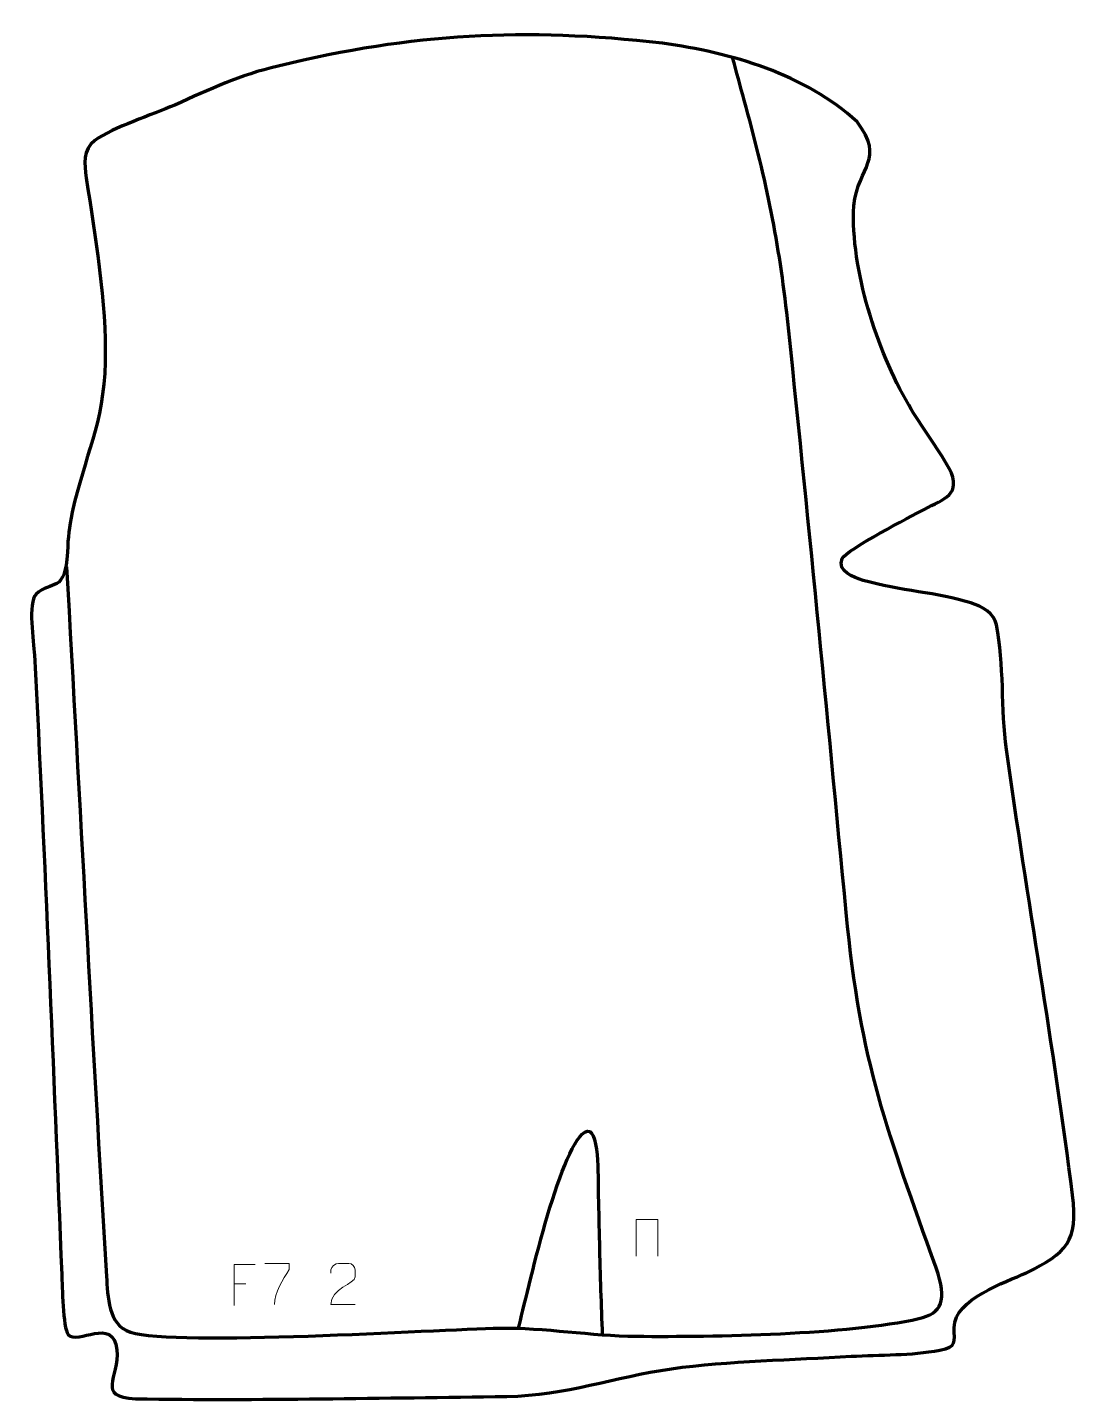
# Model space of a CAD drawing. Header units: millimetres. Extents: x -306 to 332, y -424 to 409.
import ezdxf

# ---------------------------------------------------------------- set-up
doc = ezdxf.new("R2010")
doc.units = ezdxf.units.MM
doc.header["$MEASUREMENT"] = 0
doc.layers.add('layer 2', color=7, linetype='Continuous')
doc.layers.add('layer 3', color=7, linetype='Continuous')

msp = doc.modelspace()

# ---------------------------------------------------------------- linework, layer by layer
at = {"layer": 'layer 2', "color": 142, "lineweight": 158}
for points, knots in [([(-282.0213, 81.4681), (-273.7966, -62.0076), (-266.5346, -205.5375), (-257.7614, -348.9816), (-257.7614, -348.9816), (-256.9801, -361.0322), (-256.888, -378.4466), (-243.2889, -382.7641), (-243.2889, -382.7641), (-215.2223, -391.6747), (-58.7358, -381.0738), (-19.3786, -380.3716), (-19.3786, -380.3716), (8.005, -379.9079), (35.6231, -385.0496), (63.5617, -385.283), (63.5617, -385.283), (110.7291, -385.6773), (191.9524, -384.3108), (234.7498, -374.5497), (234.7498, -374.5497), (248.5741, -371.3965), (252.2456, -363.6983), (245.1794, -343.751), (245.1794, -343.751), (215.8176, -260.864), (199.6074, -220.9378), (190.671, -128.1681), (190.671, -128.1681), (179.1229, -6.8361), (167.4916, 114.4856), (154.6838, 235.6925), (154.6838, 235.6925), (149.4655, 281.7226), (141.1841, 319.9119), (128.9034, 364.4586), (128.9034, 364.4586), (126.5181, 373.1109), (124.1514, 381.7667), (121.8163, 390.4328)], [0, 0, 0, 0, 0.09090909, 0.09090909, 0.09090909, 0.09090909, 0.18181818, 0.18181818, 0.18181818, 0.18181818, 0.27272727, 0.27272727, 0.27272727, 0.27272727, 0.36363636, 0.36363636, 0.36363636, 0.36363636, 0.45454545, 0.45454545, 0.45454545, 0.45454545, 0.54545455, 0.54545455, 0.54545455, 0.54545455, 0.63636364, 0.63636364, 0.63636364, 0.63636364, 0.72727273, 0.72727273, 0.72727273, 0.72727273, 0.81818182, 0.81818182, 0.81818182, 0.81818182, 1, 1, 1, 1]), ([(-8.0045, -380.447), (-2.4606, -358.7105), (16.509, -272.0841), (32.155, -261.5864), (32.155, -261.5864), (41.4624, -255.3416), (40.1407, -291.8814), (40.278, -296.6409), (40.278, -296.6409), (40.8286, -315.7391), (41.0602, -334.8421), (41.6977, -353.9364), (41.6977, -353.9364), (42.0145, -363.0018), (42.3426, -372.0667), (42.6705, -381.1317), (42.6705, -381.1317), (42.6705, -381.1317), (42.7253, -382.6458), (42.7253, -382.6458), (42.7253, -382.6458), (42.7253, -382.6458), (42.78, -384.1552), (42.78, -384.1552)], [0, 0, 0, 0, 0.14285714, 0.14285714, 0.14285714, 0.14285714, 0.28571429, 0.28571429, 0.28571429, 0.28571429, 0.42857143, 0.42857143, 0.42857143, 0.42857143, 0.57142857, 0.57142857, 0.57142857, 0.57142857, 0.71428571, 0.71428571, 0.71428571, 0.71428571, 1, 1, 1, 1])]:
    msp.add_open_spline(points, degree=3, knots=knots, dxfattribs=at)
at = {"layer": 'layer 2', "color": 250, "lineweight": 9}
for points, knots in [([(63.4158, -336.7945), (63.4158, -336.7945), (63.4158, -314.4442), (63.4158, -314.4442), (63.4158, -314.4442), (63.4158, -314.4442), (76.5341, -314.4442), (76.5341, -314.4442), (76.5341, -314.4442), (76.5341, -314.4442), (76.5341, -336.7945), (76.5341, -336.7945)], [0, 0, 0, 0, 0.25, 0.25, 0.25, 0.25, 0.5, 0.5, 0.5, 0.5, 1, 1, 1, 1]), ([(-161.7994, -341.1416), (-161.7994, -341.1416), (-146.9833, -341.1416), (-146.9833, -341.1416), (-146.9833, -341.1416), (-146.9836, -342.3912), (-146.9836, -343.6408), (-146.9833, -344.8906), (-146.9833, -344.8906), (-150.9777, -350.8877), (-155.8929, -358.7213), (-155.8929, -366.1001)], [0, 0, 0, 0, 0.25, 0.25, 0.25, 0.25, 0.5, 0.5, 0.5, 0.5, 1, 1, 1, 1]), ([(-107.0199, -366.108), (-111.9343, -366.1077), (-116.8487, -366.1077), (-121.7628, -366.108), (-121.7628, -366.108), (-121.7628, -356.1757), (-107.1118, -353.5345), (-107.0199, -349.2242), (-107.0199, -349.2242), (-107.0202, -347.8001), (-107.0202, -346.3764), (-107.0199, -344.9531), (-107.0199, -344.9531), (-107.0368, -342.876), (-109.1596, -341.1512), (-110.8306, -341.1339), (-110.8306, -341.1339), (-112.9038, -341.1343), (-114.9767, -341.1343), (-117.0491, -341.1339), (-117.0491, -341.1339), (-118.8712, -341.1174), (-121.6959, -342.9095), (-121.7628, -345.0031), (-121.7628, -345.0031), (-121.7628, -345.0031), (-121.7628, -347.0579), (-121.7628, -347.0579)], [0, 0, 0, 0, 0.125, 0.125, 0.125, 0.125, 0.25, 0.25, 0.25, 0.25, 0.375, 0.375, 0.375, 0.375, 0.5, 0.5, 0.5, 0.5, 0.625, 0.625, 0.625, 0.625, 0.75, 0.75, 0.75, 0.75, 1, 1, 1, 1]), ([(-167.5445, -341.6717), (-167.5445, -341.6717), (-180.4185, -341.6717), (-180.4185, -341.6717), (-180.4185, -341.6717), (-180.4185, -341.6717), (-180.4185, -366.6253), (-180.4185, -366.6253)], [0, 0, 0, 0, 0.33333333, 0.33333333, 0.33333333, 0.33333333, 1, 1, 1, 1])]:
    msp.add_open_spline(points, degree=3, knots=knots, dxfattribs=at)
msp.add_open_spline([(-180.4185, -353.5514), (-180.4185, -353.5514), (-173.2504, -353.5514), (-173.2504, -353.5514)], degree=3, dxfattribs=at)
at = {"layer": 'layer 3', "color": 242, "lineweight": 158}
msp.add_open_spline([(-153.6939, 385.2023), (-71.2804, 405.104), (-4.9566, 408.585), (79.3628, 399.0278), (79.3628, 399.0278), (120.7466, 393.3037), (166.0414, 380.291), (197.3588, 351.264), (197.3588, 351.264), (214.6117, 328.2112), (198.3022, 325.1303), (195.2363, 300.38), (195.2363, 300.38), (193.5956, 261.0227), (209.0898, 213.5181), (228.5798, 179.599), (228.5798, 179.599), (236.3544, 166.4781), (245.7115, 153.988), (253.2218, 141.1343), (253.2218, 141.1343), (261.021, 125.2047), (250.2645, 122.7975), (237.8927, 116.2157), (237.8927, 116.2157), (229.8772, 111.9816), (191.0539, 91.9992), (188.2771, 86.4195), (188.2771, 86.4195), (185.1734, 78.4725), (195.1052, 75.0836), (201.0892, 73.2139), (201.0892, 73.2139), (222.7563, 66.823), (246.7288, 65.8437), (266.2139, 59.578), (266.2139, 59.578), (273.6246, 57.195), (280.2543, 53.2469), (281.7342, 46.175), (281.7342, 46.175), (286.7106, 22.3938), (284.4334, -5.0326), (287.849, -29.3667), (287.849, -29.3667), (300.5772, -120.0484), (316.3831, -208.9084), (327.9682, -299.7203), (327.9682, -299.7203), (331.5595, -327.8714), (324.2748, -334.6926), (300.0929, -346.755), (300.0929, -346.755), (287.0108, -352.6314), (256.4777, -362.6605), (256.1724, -379.8758), (256.1724, -379.8758), (256.0045, -389.3413), (258.3083, -391.5737), (247.3829, -393.7156), (247.3829, -393.7156), (230.2466, -397.0738), (211.2364, -396.3761), (193.7447, -397.456), (193.7447, -397.456), (158.1694, -399.6577), (119.7914, -400.1121), (84.7122, -404.9633), (84.7122, -404.9633), (49.9754, -409.9078), (20.8637, -421.2991), (-15.1187, -421.7595), (-15.1187, -421.7595), (-89.8336, -422.7157), (-165.5526, -424.2781), (-240.1144, -423.2397), (-240.1144, -423.2397), (-264.6822, -421.7765), (-249.8405, -410.785), (-251.5165, -393.4607), (-251.5165, -393.4607), (-253.5047, -372.9096), (-275.6575, -390.909), (-280.9899, -384.2745), (-280.9899, -384.2745), (-284.2688, -380.1948), (-284.6007, -354.5667), (-284.8843, -347.877), (-284.8843, -347.877), (-290.0448, -222.5491), (-294.9287, -97.2122), (-301.458, 28.0545), (-301.458, 28.0545), (-301.857, 35.7002), (-305.6841, 59.8403), (-300.4592, 64.7944), (-300.4592, 64.7944), (-291.1154, 73.6538), (-282.8089, 64.806), (-281.4965, 90.3046), (-281.4965, 90.3046), (-280.9963, 100.0239), (-280.6534, 104.8138), (-278.5546, 114.5061), (-278.5546, 114.5061), (-271.1204, 148.837), (-259.4424, 167.8675), (-258.5863, 205.646), (-258.5863, 205.646), (-257.7601, 242.0975), (-264.6443, 281.1516), (-270.0487, 317.3595), (-270.0487, 317.3595), (-271.3017, 325.7658), (-272.1984, 334.2797), (-264.9039, 340.0939), (-264.9039, 340.0939), (-253.2143, 348.0841), (-230.2254, 355.6317), (-216.3802, 361.5221), (-216.3802, 361.5221), (-194.671, 371.2589), (-177.1744, 379.6267), (-153.6939, 385.2023)], degree=3, knots=[0, 0, 0, 0, 0.03125, 0.03125, 0.03125, 0.03125, 0.0625, 0.0625, 0.0625, 0.0625, 0.09375, 0.09375, 0.09375, 0.09375, 0.125, 0.125, 0.125, 0.125, 0.15625, 0.15625, 0.15625, 0.15625, 0.1875, 0.1875, 0.1875, 0.1875, 0.21875, 0.21875, 0.21875, 0.21875, 0.25, 0.25, 0.25, 0.25, 0.28125, 0.28125, 0.28125, 0.28125, 0.3125, 0.3125, 0.3125, 0.3125, 0.34375, 0.34375, 0.34375, 0.34375, 0.375, 0.375, 0.375, 0.375, 0.40625, 0.40625, 0.40625, 0.40625, 0.4375, 0.4375, 0.4375, 0.4375, 0.46875, 0.46875, 0.46875, 0.46875, 0.5, 0.5, 0.5, 0.5, 0.53125, 0.53125, 0.53125, 0.53125, 0.5625, 0.5625, 0.5625, 0.5625, 0.59375, 0.59375, 0.59375, 0.59375, 0.625, 0.625, 0.625, 0.625, 0.65625, 0.65625, 0.65625, 0.65625, 0.6875, 0.6875, 0.6875, 0.6875, 0.71875, 0.71875, 0.71875, 0.71875, 0.75, 0.75, 0.75, 0.75, 0.78125, 0.78125, 0.78125, 0.78125, 0.8125, 0.8125, 0.8125, 0.8125, 0.84375, 0.84375, 0.84375, 0.84375, 0.875, 0.875, 0.875, 0.875, 0.90625, 0.90625, 0.90625, 0.90625, 0.9375, 0.9375, 0.9375, 0.9375, 1, 1, 1, 1], dxfattribs=at)

doc.saveas('drawing.dxf')
